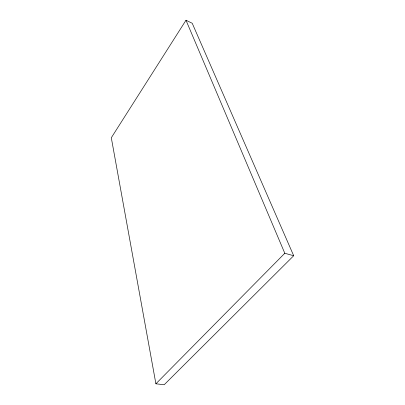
<?xml version="1.0" encoding="UTF-8"?>
<svg xmlns="http://www.w3.org/2000/svg" width="405" height="405" viewBox="0 0 405 405"><rect width="100%" height="100%" fill="white"/><g stroke="black" fill="none" stroke-linecap="round" stroke-linejoin="round"><path stroke-width="0.61" d="M185.991 20.25L111.304 137.756L155.895 383.793L164.187 384.75L293.696 255.737L192.223 23.267L185.991 20.25L284.801 253.267L293.696 255.737M155.895 383.793L284.801 253.267"/></g></svg>
